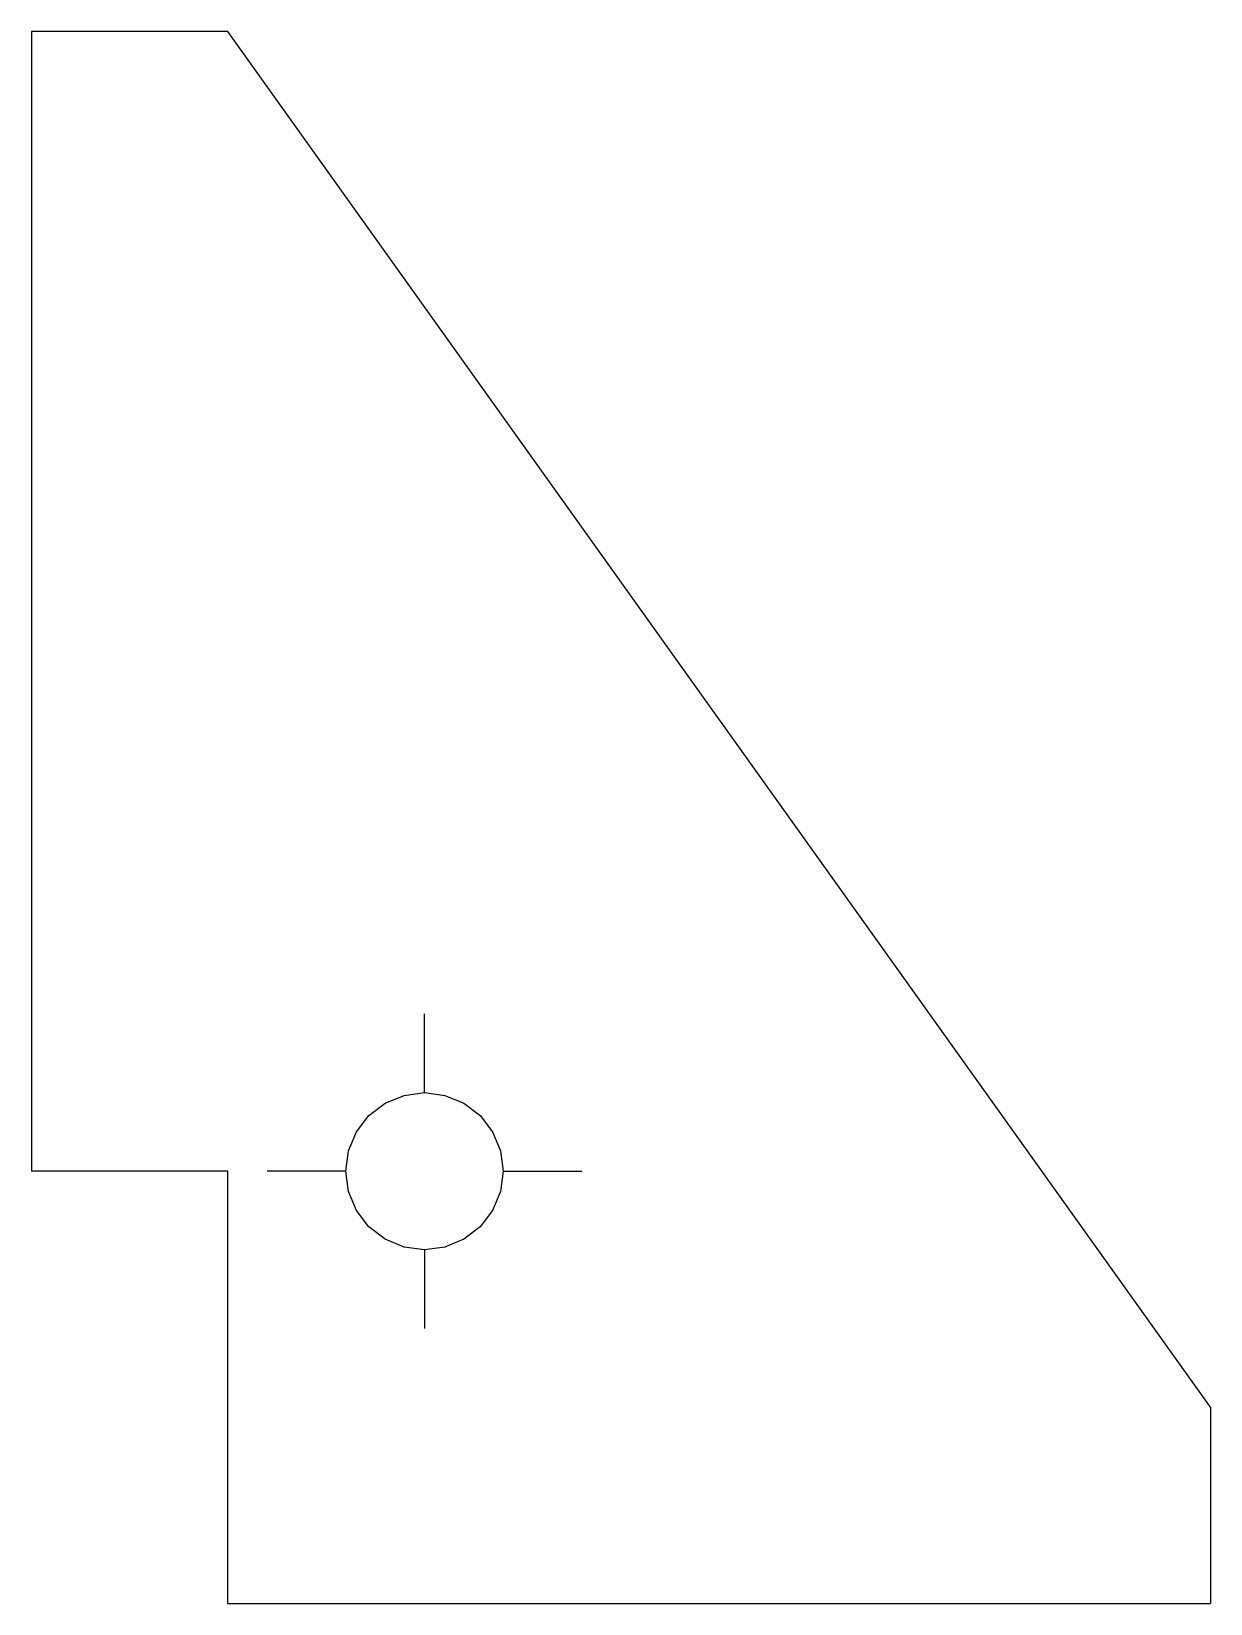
# Model space of a CAD drawing. Header units: metres. Extents: x 1350 to 1500, y 980 to 1180.
import ezdxf

# ---------------------------------------------------------------- set-up
doc = ezdxf.new("R2010")
doc.units = ezdxf.units.M

msp = doc.modelspace()

# ---------------------------------------------------------------- linework, layer by layer
at = {"layer": 'GROUP0'}
for p, q in [((1375.38, 1180.11, 0), (1350.38, 1180.11, 0)), ((1350.38, 1180.11, 0), (1350.38, 1035.11, 0)), ((1500.38, 1005.11, 0), (1375.38, 1180.11, 0)), ((1400.38, 1045.11, 0), (1400.38, 1055.11, 0)), ((1395.38, 1043.77, 0), (1397.79, 1044.76, 0)), ((1397.79, 1044.76, 0), (1400.38, 1045.11, 0)), ((1400.38, 1045.11, 0), (1402.97, 1044.76, 0)), ((1402.97, 1044.76, 0), (1405.38, 1043.77, 0)), ((1391.72, 1040.11, 0), (1393.31, 1042.18, 0)), ((1393.31, 1042.18, 0), (1395.38, 1043.77, 0)), ((1405.38, 1043.77, 0), (1407.45, 1042.18, 0)), ((1407.45, 1042.18, 0), (1409.04, 1040.11, 0)), ((1390.72, 1037.69, 0), (1391.72, 1040.11, 0)), ((1409.04, 1040.11, 0), (1410.04, 1037.69, 0)), ((1390.38, 1035.11, 0), (1390.72, 1037.69, 0)), ((1410.04, 1037.69, 0), (1410.38, 1035.11, 0)), ((1375.38, 1035.11, 0), (1350.38, 1035.11, 0)), ((1375.38, 980.11, 0), (1375.38, 1035.11, 0)), ((1390.38, 1035.11, 0), (1380.38, 1035.11, 0)), ((1390.72, 1032.52, 0), (1390.38, 1035.11, 0)), ((1410.38, 1035.11, 0), (1410.04, 1032.52, 0)), ((1410.38, 1035.11, 0), (1420.38, 1035.11, 0)), ((1391.72, 1030.11, 0), (1390.72, 1032.52, 0)), ((1410.04, 1032.52, 0), (1409.04, 1030.11, 0)), ((1393.31, 1028.03, 0), (1391.72, 1030.11, 0)), ((1409.04, 1030.11, 0), (1407.45, 1028.03, 0)), ((1395.38, 1026.45, 0), (1393.31, 1028.03, 0)), ((1407.45, 1028.03, 0), (1405.38, 1026.45, 0)), ((1397.79, 1025.45, 0), (1395.38, 1026.45, 0)), ((1405.38, 1026.45, 0), (1402.97, 1025.45, 0)), ((1400.38, 1025.11, 0), (1397.79, 1025.45, 0)), ((1402.97, 1025.45, 0), (1400.38, 1025.11, 0)), ((1400.38, 1025.11, 0), (1400.38, 1015.11, 0)), ((1500.38, 1005.11, 0), (1500.38, 980.11, 0)), ((1375.38, 980.11, 0), (1500.38, 980.11, 0))]:
    msp.add_line(p, q, dxfattribs=at)

doc.saveas('drawing.dxf')
